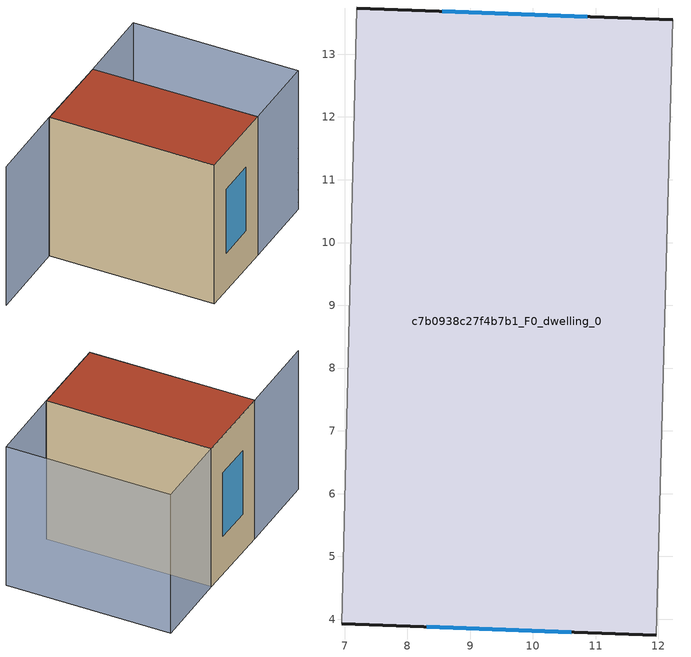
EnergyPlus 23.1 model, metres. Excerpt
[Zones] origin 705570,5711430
c7b0938c27f4b7b1_F0_dwelling_0
 floor ground (EU_floor_Construction): 12.23,13.55 11.96,3.75 6.95,3.92 7.2,13.74 z0
 wall outside (EU_wall_Construction): 12.23,13.55 7.2,13.74 / 6.95,3.92 11.96,3.75 z0:9
 wall adiabatic (EU_wall_Construction): 11.96,3.75 12.23,13.55 / 7.2,13.74 6.95,3.92 z0:9
 window (EU_Window_Construction): 10.87,13.6 8.56,13.68 / 8.31,3.88 10.61,3.8 z2.43:6.57
 roof outside (EU_roof_Construction): 11.96,3.75 12.23,13.55 7.2,13.74 6.95,3.92 z9
shading: 2.1,13.88 7.2,13.76 / 7.2,13.76 6.96,3.93 / 11.96,3.75 12.23,13.55 / 12.23,13.55 17,13.42 / 17,13.42 16.74,3.62 / 16.74,3.62 11.96,3.75 z0:9
[Building]
EU S2 Campaign: North Axis=0; Terrain=City; Solar Distribution=FullExterior
[Site:Location]
London: Latitude=51.5; Longitude=-0.5; Time Zone=0; Elevation=25
[SizingPeriod:WeatherFileDays]
AnnualSizingPeriod: Begin Month=1; Begin Day of Month=1; End Month=12; End Day of Month=31; Day of Week for Start Day=Monday; Use Weather File Daylight Saving Period=No; Use Weather File Rain and Snow Indicators=No
[MATERIAL]
EU_InternalMass_Material: Roughness=MediumRough; Thickness=0.1; Conductivity=1; Density=1800; Specific Heat=900; Thermal Absorptance=0.9; Solar Absorptance=0.7; Visible Absorptance=0.7
[MATERIAL:NOMASS] Roughness=MediumRough; Thermal Absorptance=0.9; Solar Absorptance=0.7; Visible Absorptance=0.7
Name | Thermal Resistance
EU_wall_NoMass | 0.727863
EU_roof_NoMass | 0.773354
EU_floor_NoMass | 1.79329
[WINDOWMATERIAL:SIMPLEGLAZINGSYSTEM]
EU_Window_SimpleGlazing: UFactor=2.58614; Solar Heat Gain Coefficient=0.76; Visible Transmittance=0.76
[CONSTRUCTION]
EU_wall_Construction: EU_wall_NoMass
EU_roof_Construction: EU_roof_NoMass
EU_floor_Construction: EU_floor_NoMass
EU_InternalMass_Construction: EU_InternalMass_Material
EU_Window_Construction: EU_Window_SimpleGlazing
[ZONE]
c7b0938c27f4b7b1_F0_dwelling_0: Type=1; Multiplier=1; Ceiling Height=autocalculate; Volume=443.446; Floor Area=autocalculate; Part of Total Floor Area=Yes
[INTERNALMASS]
c7b0938c27f4b7b1_F0_dwelling_0_EU_InternalMass: Construction=EU_InternalMass_Construction; Zone or ZoneList=c7b0938c27f4b7b1_F0_dwelling_0; Surface Area=49.2717
[OTHEREQUIPMENT]
EU_Step8_InternalGain_c7b0938c27f4b7b1_F0_dwelling_0_f000: Fuel Type=Electricity; Zone or ZoneList or Space or SpaceList=c7b0938c27f4b7b1_F0_dwelling_0; Schedule=EU_Step8_GainSchedule_c7b0938c27f4b7b1_F0_dwelling_0_f000; Design Level Calculation Method=Watts/Area; Power per Zone Floor Area=1; Fraction Latent=0; Fraction Radiant=0; Fraction Lost=0; Carbon Dioxide Generation Rate=0; EndUse Subcategory=EU_Step8_InternalGains
[ZONEVENTILATION:DESIGNFLOWRATE]
EU_ConstantAir_c7b0938c27f4b7b1_F0_dwelling_0: Zone or ZoneList or Space or SpaceList=c7b0938c27f4b7b1_F0_dwelling_0; Schedule=EU_AlwaysOn; Design Flow Rate Calculation Method=AirChanges/Hour; Air Changes per Hour=0.484901; Ventilation Type=Natural; Fan Pressure Rise=0; Fan Total Efficiency=1; Constant Term Coefficient=1; Temperature Term Coefficient=0; Velocity Term Coefficient=0; Velocity Squared Term Coefficient=0; Minimum Indoor Temperature=-100; Maximum Indoor Temperature=100; Delta Temperature=-100; Minimum Outdoor Temperature=-100; Maximum Outdoor Temperature=100; Maximum Wind Speed=40
[HVACTEMPLATE:THERMOSTAT]
EU_HeatOnly_c7b0938c27f4b7b1_F0_dwelling_0: Constant Heating Setpoint=20; Constant Cooling Setpoint=50
[HVACTEMPLATE:ZONE:IDEALLOADSAIRSYSTEM]
c7b0938c27f4b7b1_F0_dwelling_0: Template Thermostat=EU_HeatOnly_c7b0938c27f4b7b1_F0_dwelling_0; System Availability Schedule=EU_AlwaysOn; Maximum Heating Supply Air Temperature=50; Minimum Cooling Supply Air Temperature=13; Maximum Heating Supply Air Humidity Ratio=0.0156; Minimum Cooling Supply Air Humidity Ratio=0.0077; Heating Limit=NoLimit; Cooling Limit=NoLimit; Heating Availability Schedule=EU_AlwaysOn; Cooling Availability Schedule=EU_CoolingOff; Dehumidification Control Type=ConstantSensibleHeatRatio; Cooling Sensible Heat Ratio=0.7; Dehumidification Setpoint=60; Humidification Control Type=None; Humidification Setpoint=30; Outdoor Air Method=None; Outdoor Air Flow Rate per Person=0.00944; Outdoor Air Flow Rate per Zone Floor Area=0; Outdoor Air Flow Rate per Zone=0; Demand Controlled Ventilation Type=None; Outdoor Air Economizer Type=NoEconomizer; Heat Recovery Type=None; Sensible Heat Recovery Effectiveness=0.7; Latent Heat Recovery Effectiveness=0.65
[SIZING:ZONE]
c7b0938c27f4b7b1_F0_dwelling_0: Zone Cooling Design Supply Air Temperature Input Method=SupplyAirTemperature; Zone Cooling Design Supply Air Temperature=13; Zone Heating Design Supply Air Temperature Input Method=SupplyAirTemperature; Zone Heating Design Supply Air Temperature=50; Zone Cooling Design Supply Air Humidity Ratio=0.008; Zone Heating Design Supply Air Humidity Ratio=0.008; Cooling Design Air Flow Method=DesignDay; Cooling Design Air Flow Rate=0; Cooling Minimum Air Flow per Zone Floor Area=0.000762; Cooling Minimum Air Flow=0; Cooling Minimum Air Flow Fraction=0.2; Heating Design Air Flow Method=DesignDay; Heating Design Air Flow Rate=0; Heating Maximum Air Flow per Zone Floor Area=0.002032; Heating Maximum Air Flow=0.141576; Heating Maximum Air Flow Fraction=0.3; Account for Dedicated Outdoor Air System=No; Dedicated Outdoor Air System Control Strategy=NeutralSupplyAir; Dedicated Outdoor Air Low Setpoint Temperature for Design=autosize; Dedicated Outdoor Air High Setpoint Temperature for Design=autosize; Zone Load Sizing Method=Sensible Load Only No Latent Load; Zone Latent Cooling Design Supply Air Humidity Ratio Input Method=HumidityRatioDifference; Zone Cooling Design Supply Air Humidity Ratio Difference=0.005; Zone Latent Heating Design Supply Air Humidity Ratio Input Method=HumidityRatioDifference; Zone Humidification Design Supply Air Humidity Ratio Difference=0.005
[SCHEDULE:CONSTANT]
Name | Hourly Value
EU_AlwaysOn | 1
EU_CoolingOff | 0
[SCHEDULE:FILE]
EU_Step8_GainSchedule_c7b0938c27f4b7b1_F0_dwelling_0_f000: File=../../schedules/c7b0938c27f4b7b1/c7b0938c27f4b7b1_F0_dwelling_0_f000_gain.csv; Column Number=1; Rows to Skip at Top=0; Number of Hours of Data=8760; Column Separator=Comma; Interpolate to Timestep=No; Minutes per Item=60; Adjust Schedule for Daylight Savings=Yes
